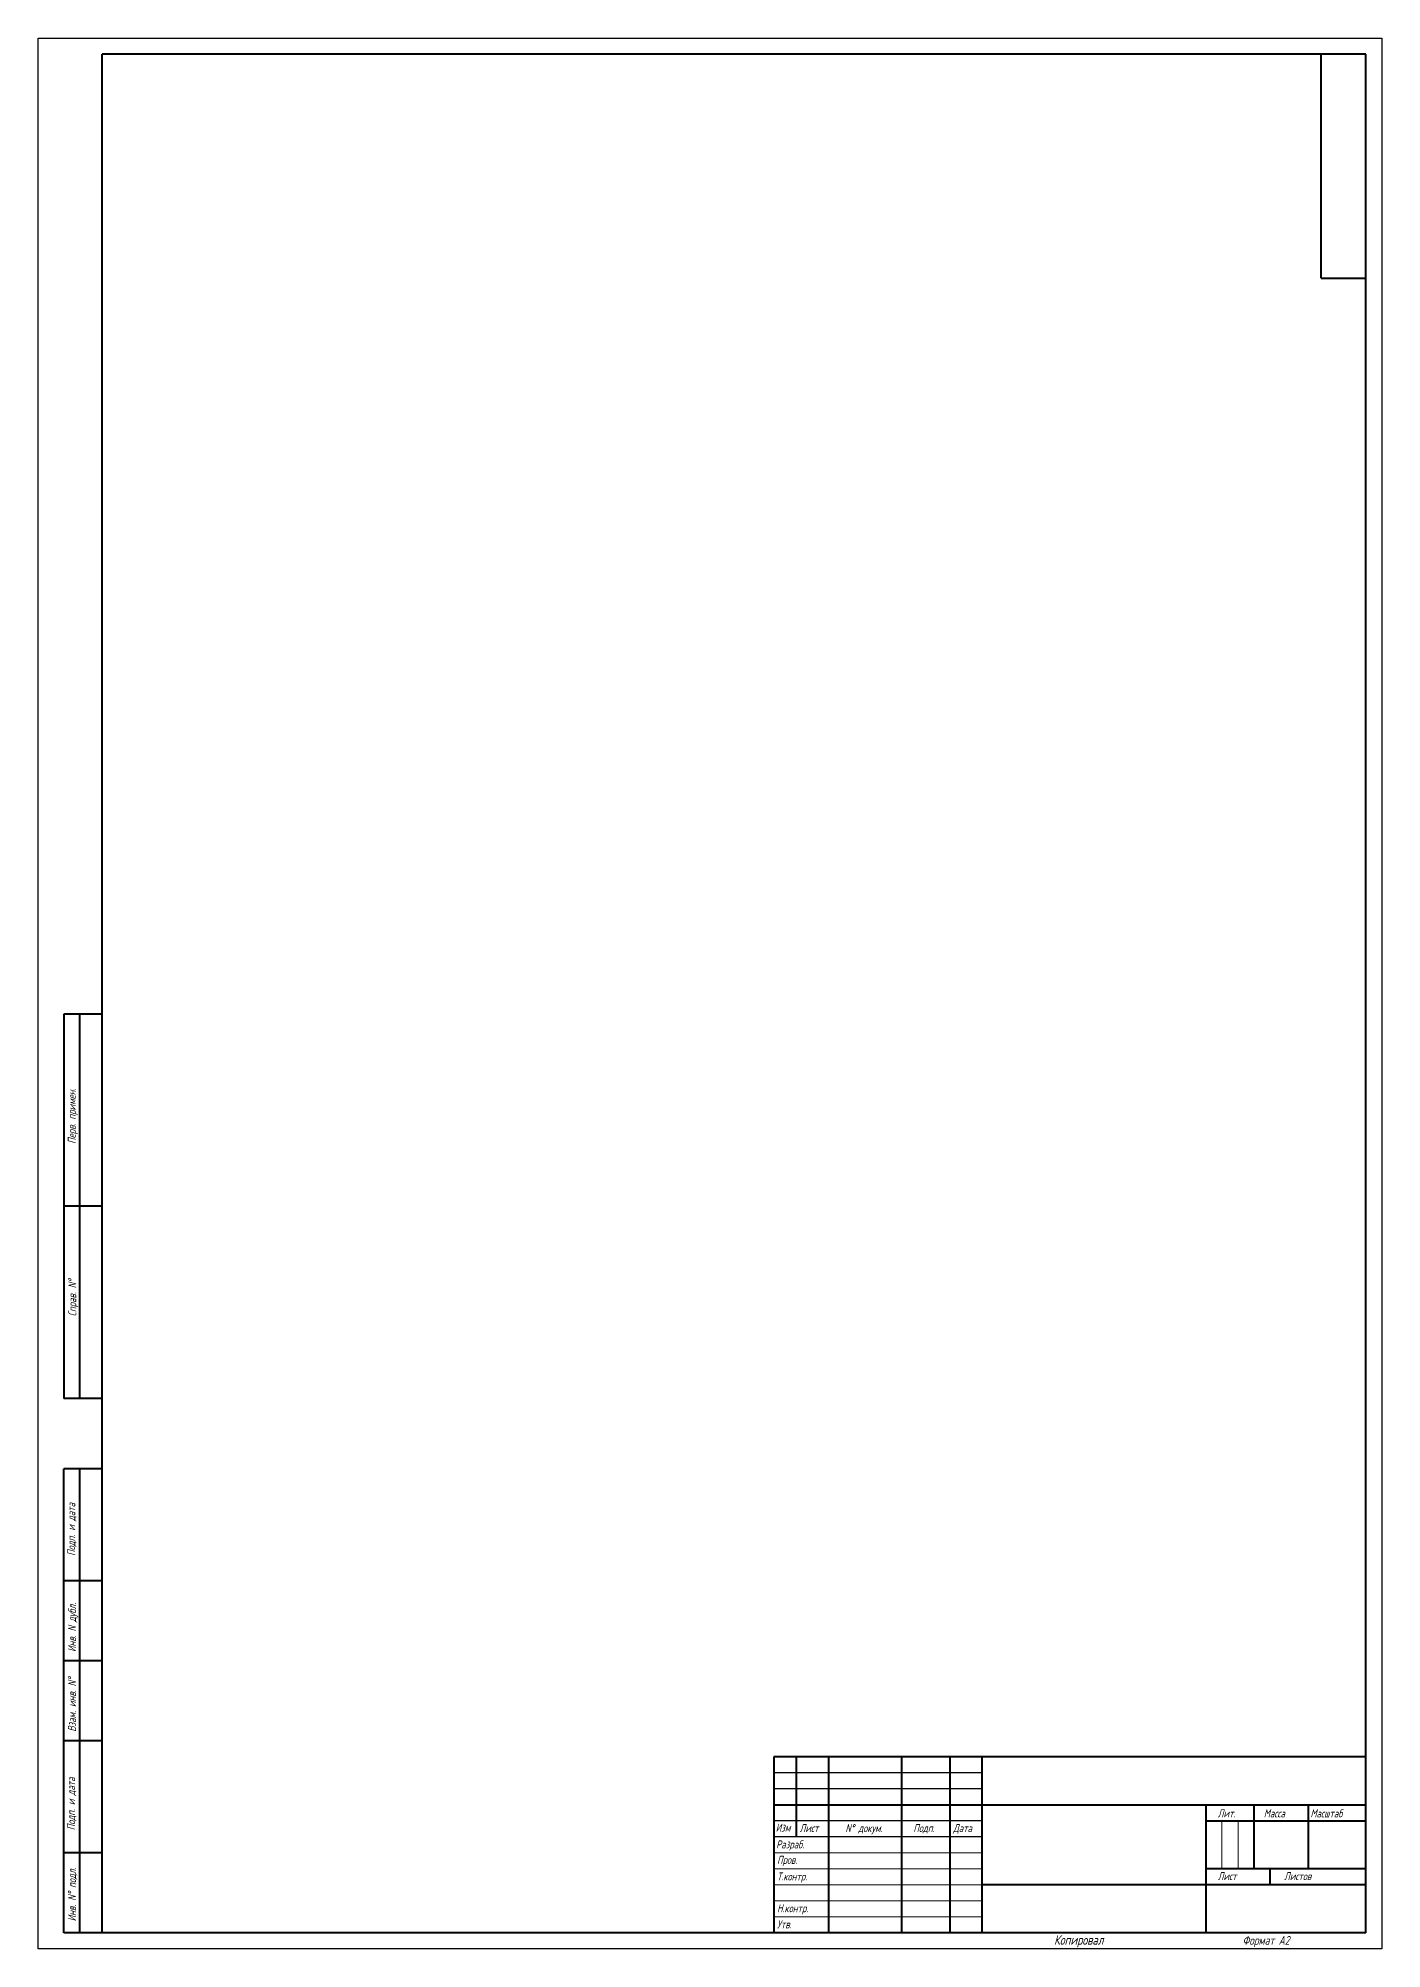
# Model space of a CAD drawing. Header units: millimetres. Extents: x 40 to 3761, y -469 to 920.
# Drawn here: x 587 to 1007, y -55 to 542 of the extents above; entities that cross this region are included whole.
import ezdxf

# ---------------------------------------------------------------- set-up
doc = ezdxf.new("R2010")
doc.units = ezdxf.units.MM
doc.layers.add('KONTUR', color=7, linetype='Continuous')
for name, color, linetype, lineweight in [('Основная', 7, 'Continuous', 40), ('текст', 7, 'Continuous', 30), ('тонкая', 7, 'Continuous', 20)]:
    doc.layers.add(name, color=color, linetype=linetype, lineweight=lineweight)
doc.styles.add('стиль1', font='romans.shx', dxfattribs={"width": 0.75, "oblique": 15, "height": 3.5})

msp = doc.modelspace()

# ---------------------------------------------------------------- linework, layer by layer
for p, q in [((882.385, 0.353), (817.385, 0.353)), ((882.385, -4.647), (817.385, -4.647)), ((882.385, -14.647), (817.385, -14.647)), ((882.385, -19.647), (817.385, -19.647)), ((952.385, -49.647), (952.385, -49.647))]:
    msp.add_line(p, q)
at = {"layer": 'KONTUR'}
for p, q in [((587.385, -54.647), (587.385, 542.353)), ((587.385, 542.353), (1007.385, 542.353)), ((1007.385, 542.353), (1007.385, -54.647)), ((1007.385, -54.647), (587.385, -54.647))]:
    msp.add_line(p, q, dxfattribs=at)
at = {"layer": 'Основная'}
for p, q in [((607.385, -9.647), (607.385, 537.353)), ((1002.385, 537.353), (607.385, 537.353)), ((988.385, 467.353), (988.385, 537.353)), ((1002.385, -49.647), (1002.385, 537.353)), ((988.385, 467.353), (1002.385, 467.353)), ((595.385, 237.353), (595.385, 117.353)), ((607.385, 237.353), (595.385, 237.353)), ((600.385, 117.353), (600.385, 237.353)), ((607.385, 177.353), (595.385, 177.353)), ((607.385, 117.353), (595.385, 117.353)), ((595.385, -49.647), (595.385, 95.353)), ((607.385, 95.353), (595.385, 95.353)), ((600.385, -49.647), (600.385, 95.353)), ((607.385, 60.353), (595.385, 60.353)), ((607.385, 35.353), (595.385, 35.353)), ((607.385, 10.353), (595.385, 10.353)), ((817.385, 5.353), (817.385, -49.647)), ((1002.385, 5.353), (817.385, 5.353)), ((824.385, -19.647), (824.385, 5.353)), ((834.385, 5.353), (834.385, -49.647)), ((857.385, -49.647), (857.385, 5.353)), ((872.385, 5.353), (872.385, -49.647)), ((882.385, 5.353), (882.385, -49.647)), ((607.385, -49.647), (607.385, -9.647)), ((817.385, -9.647), (1002.385, -9.647)), ((952.385, -9.647), (952.385, -49.647)), ((967.385, -9.647), (967.385, -29.647)), ((984.385, -9.647), (984.385, -29.647)), ((952.385, -14.647), (1002.385, -14.647)), ((607.385, -24.647), (595.385, -24.647)), ((1002.385, -29.647), (952.385, -29.647)), ((972.385, -29.647), (972.385, -34.647)), ((1002.385, -34.647), (882.385, -34.647)), ((1002.385, -49.647), (595.385, -49.647))]:
    msp.add_line(p, q, dxfattribs=at)
at = {"layer": 'тонкая'}
for p, q in [((957.373, -14.856), (957.373, -29.647)), ((962.451, -14.856), (962.451, -29.647)), ((817.385, -24.647), (882.385, -24.647)), ((882.385, -29.647), (817.385, -29.647)), ((882.385, -34.647), (817.385, -34.647))]:
    msp.add_line(p, q, dxfattribs=at)
for points in [[(817.385, -39.647), (882.385, -39.647)], [(817.385, -44.647), (882.385, -44.647)]]:
    msp.add_lwpolyline(points, dxfattribs=at)

# ---------------------------------------------------------------- texts
at = {"layer": 'текст', "style": 'стиль1', "oblique": 15, "width": 0.75}
for s, p in [('Перв. примен.', (599.138, 196.865)), ('Справ. N%%d', (599.293, 142.98)), ('Подп. и дата', (598.959, 68.123)), ('Инв. N дубл.', (599.204, 38.098)), ('Взам. инв. N%%d', (599.204, 13.171)), ('Подп. и дата', (598.909, -17.614)), ('Инв. N%%d подл.', (599.204, -46.08))]:
    msp.add_text(s, height=2.5, rotation=90, dxfattribs=at).set_placement(p)
for s, height, p in [('Лит.', 2.5, (956.103, -13.582)), ('Масса', 2.5, (970.478, -13.582)), ('Масштаб', 2.5, (985.07, -13.582)), ('Изм', 2.5, (817.931, -18.035)), ('Лист', 2.5, (825.406, -18.186)), ('N%%d докум. ', 2.5, (839.69, -18.186)), ('Подп.', 2.5, (860.943, -18.186)), ('Дата', 2.5, (873.394, -18.186)), ('Разраб.', 2.5, (818.047, -23.286)), ('Пров.', 2.5, (818.348, -28.118)), ('Т.контр.', 2.5, (818.348, -33.313)), ('Лист', 2.5, (956.103, -33.196)), ('Листов', 2.5, (976.828, -33.196)), ('Н.контр.', 2.5, (818.348, -43.235)), ('Утв.', 2.5, (818.348, -48.255)), ('Копировал', 3, (904.921, -53.397)), ('Формат А2', 2.75, (963.85, -53.397))]:
    msp.add_text(s, height=height, dxfattribs=at).set_placement(p)

doc.saveas('drawing.dxf')
